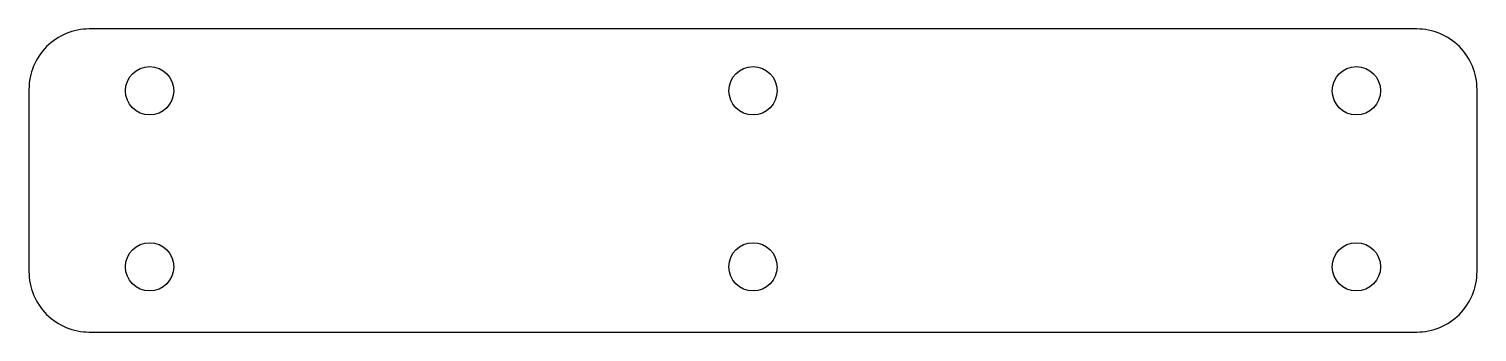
# Model space of a CAD drawing. Header units: millimetres. Extents: x -74 to 526, y 0 to 126.
import ezdxf

# ---------------------------------------------------------------- set-up
doc = ezdxf.new("R2010")
doc.units = ezdxf.units.MM

msp = doc.modelspace()

# ---------------------------------------------------------------- linework, layer by layer
at = {"layer": 'Hole', "color": 6, "linetype": 'Continuous'}
for centre in [(-24, 99.91), (226, 99.91), (476, 99.91), (-24, 27), (226, 27), (476, 27)]:
    msp.add_circle(centre, 10, dxfattribs=at)
at = {"layer": 'OuterContour', "color": 3}
msp.add_lwpolyline([(-48.99, 125.5, 0.414214), (-74, 100.49), (-74, 25.01, 0.414214), (-48.99, 0), (500.99, 0, 0.414214), (526, 25.01), (526, 100.49, 0.414214), (500.99, 125.5)], format="xyb", close=True, dxfattribs=at)

doc.saveas('drawing.dxf')
